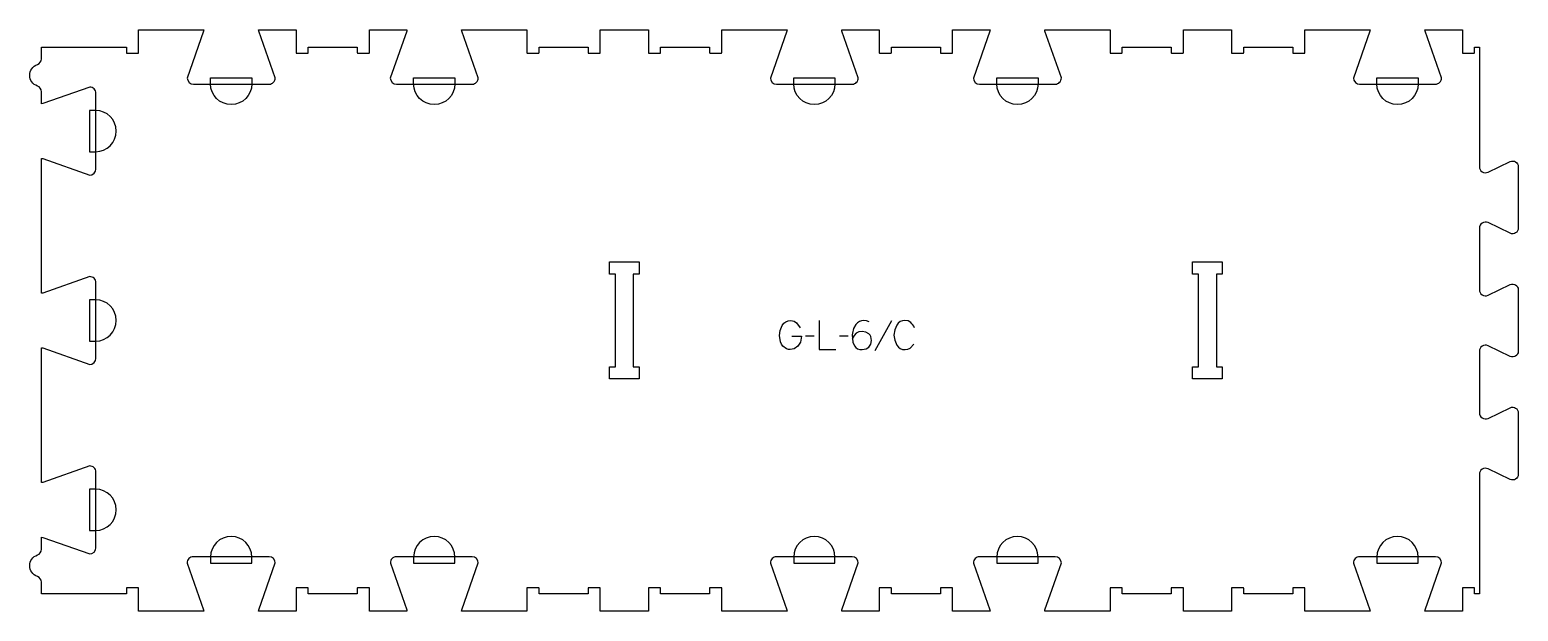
# Model space of a CAD drawing. Header units: millimetres. Extents: x -769 to 762, y -299 to 299.
import ezdxf

# ---------------------------------------------------------------- set-up
doc = ezdxf.new("R2010")
doc.units = ezdxf.units.MM
for name, color, linetype, true_color in [('1_ANYTOOL_1MMDEEP_LABELS_S', 2, 'Continuous', 0xffff00), ('3_ANYTOOL_CUTTHROUGH_INSID', 4, 'Continuous', 0x00ffff), ('4_ANYTOOL_CUTTHROUGH_OUTSI', 5, 'Continuous', 0x0000ff), ('5_ANYTOOL_HALF_MILL_9MM_IN', 3, 'Continuous', 0x00ff00)]:
    doc.layers.add(name, color=color, linetype=linetype, true_color=true_color)

msp = doc.modelspace()

# ---------------------------------------------------------------- linework, layer by layer
at = {"layer": '1_ANYTOOL_1MMDEEP_LABELS_S'}
for p, q in [((117.2, -0.5), (100, -31.2)), ((37.6, -16.1), (28.9, -16.2)), ((72.5, -16.1), (63.7, -16.2))]:
    msp.add_line(p, q, dxfattribs=at)
for points in [[(14.8, -16.2), (24.5, -16.2), (23.5, -22.2), (22.4, -24.5), (20.8, -26.5), (17.1, -29.1), (13.1, -30), (11.1, -29.8), (9.2, -29.2), (5.5, -26.5), (4, -24.5), (3, -22), (2.1, -15.5), (2.8, -10.2), (4.8, -5.1), (6.3, -2.8), (8.4, -1.3), (10.9, -0.3), (13.8, 0), (17.1, -0.6), (19.6, -2.3), (23.3, -7.4)], [(42.8, 0), (42.8, -30), (59.9, -30)], [(94.4, -1.5), (91.6, -0.4), (88.8, 0), (86.4, -0.3), (84.2, -1), (82.3, -2.3), (80.7, -4.2), (78.3, -8.4), (77.2, -12.9), (76.9, -14.7), (77.4, -22.2), (79.2, -26.2), (80.6, -27.9), (82.4, -29.1), (84.5, -29.8), (87.1, -30), (91, -29.3), (94, -27.4), (96, -24.4), (96.7, -20.5), (96, -16.6), (95.2, -15), (94, -13.7), (90.9, -11.9), (87.1, -11.3), (83.6, -11.8), (80.8, -13.2), (78.7, -15.6), (76.9, -18.8)]]:
    msp.add_lwpolyline(points, dxfattribs=at)
msp.add_lwpolyline([(140.8, -7.5, 0.131103), (137.1, -2.1), (134.3, -0.5), (131, 0), (128.4, -0.3), (126.1, -1.2), (124.2, -2.7), (122.6, -4.7), (120.5, -9.6), (119.8, -15), (120.5, -20.4), (122.7, -25.3), (124.3, -27.4), (126.3, -28.8), (128.6, -29.7), (131.3, -30), (134.2, -29.6), (136.6, -28.4), (140.2, -24.2)], format="xyb", dxfattribs=at)
at = {"layer": '3_ANYTOOL_CUTTHROUGH_INSID'}
for points in [[(-142.4, -60.2), (-172.9, -60.2), (-172.9, -47.7), (-166.9, -47.7), (-166.9, 47.8), (-172.9, 47.8), (-172.9, 60.3), (-142.4, 60.3), (-142.4, 47.8), (-148.4, 47.8), (-148.4, -47.7), (-142.4, -47.7)], [(457.6, -60.2), (427.1, -60.2), (427.1, -47.7), (433.1, -47.7), (433.1, 47.8), (427.1, 47.8), (427.1, 60.3), (457.6, 60.3), (457.6, 47.8), (451.6, 47.8), (451.6, -47.7), (457.6, -47.7)]]:
    msp.add_lwpolyline(points, close=True, dxfattribs=at)
at = {"layer": '4_ANYTOOL_CUTTHROUGH_OUTSI'}
msp.add_lwpolyline([(-325.1, -299.2), (-324.9, -297.9), (-308, -249.5), (-308.4, -247.2), (-309.8, -245.1), (-311.9, -243.7), (-314.2, -243.2), (-392.2, -243.2, 0.419618), (-398.4, -249.6), (-381.5, -297.9), (-381.3, -299.2), (-419.9, -299.2), (-419.9, -275.5, 0.414214), (-420.2, -275.2), (-432.2, -275.2, 0.414214), (-432.4, -275.5), (-432.4, -281.2), (-482.9, -281.2), (-482.9, -275.5, 0.414214), (-483.2, -275.2), (-495.2, -275.2, 0.414214), (-495.4, -275.5), (-495.4, -299.2), (-534, -299.2), (-533.8, -297.9), (-516.9, -249.5), (-517.3, -247.2), (-518.7, -245.1), (-520.8, -243.7), (-523.1, -243.2), (-601.1, -243.2, 0.419618), (-607.4, -249.6), (-590.5, -297.9), (-590.2, -299.2), (-657.4, -299.2), (-657.4, -275.5, 0.414214), (-657.7, -275.2), (-669.7, -275.2, 0.414214), (-669.9, -275.5), (-669.9, -281.2), (-757.4, -281.2), (-757.4, -269.3, 0.317837), (-761.6, -263.5, -0.707107), (-761.6, -241.3, 0.317837), (-757.4, -235.4), (-757.4, -223), (-756, -223.2), (-707.7, -240.1), (-705.4, -239.7), (-703.2, -238.3), (-701.9, -236.2), (-701.4, -233.9), (-701.4, -155.9, 0.419618), (-707.7, -149.7), (-756, -166.6), (-757.4, -166.8), (-757.4, -28.1), (-756, -28.3), (-707.7, -45.2), (-705.4, -44.8), (-703.2, -43.4), (-701.9, -41.3), (-701.4, -39), (-701.4, 39, 0.419618), (-707.7, 45.2), (-756, 28.3), (-757.4, 28.1), (-757.4, 166.8), (-756, 166.6), (-707.7, 149.7), (-705.4, 150.1), (-703.2, 151.5), (-701.9, 153.6), (-701.4, 155.9), (-701.4, 233.9, 0.419618), (-707.7, 240.1), (-756, 223.2), (-757.4, 223), (-757.4, 235.4, 0.317837), (-761.6, 241.3, -0.707107), (-761.6, 263.5, 0.317837), (-757.4, 269.3), (-757.4, 281.3), (-669.9, 281.3), (-669.9, 275.5, 0.414214), (-669.7, 275.3), (-657.7, 275.3, 0.414214), (-657.4, 275.5), (-657.4, 299.3), (-590.2, 299.3), (-590.5, 297.9), (-607.4, 249.5), (-606.9, 247.2), (-605.5, 245.1), (-603.4, 243.7), (-601.1, 243.3), (-523.1, 243.3, 0.419618), (-516.9, 249.6), (-533.8, 297.9), (-534, 299.3), (-495.4, 299.3), (-495.4, 275.5, 0.414214), (-495.2, 275.3), (-483.2, 275.3, 0.414214), (-482.9, 275.5), (-482.9, 281.3), (-432.4, 281.3), (-432.4, 275.5, 0.414214), (-432.2, 275.3), (-420.2, 275.3, 0.414214), (-419.9, 275.5), (-419.9, 299.3), (-381.3, 299.3), (-381.5, 297.9), (-398.5, 249.5), (-398, 247.2), (-396.6, 245.1), (-394.5, 243.7), (-392.2, 243.3), (-314.2, 243.3, 0.419618), (-308, 249.6), (-324.9, 297.9), (-325.1, 299.3), (-257.9, 299.3), (-257.9, 275.5, 0.414214), (-257.7, 275.3), (-245.7, 275.3, 0.414214), (-245.4, 275.5), (-245.4, 281.3), (-194.9, 281.3), (-194.9, 275.5, 0.414214), (-194.7, 275.3), (-182.7, 275.3, 0.414214), (-182.4, 275.5), (-182.4, 299.3), (-132.9, 299.3), (-132.9, 275.5, 0.414214), (-132.7, 275.3), (-120.7, 275.3, 0.414214), (-120.4, 275.5), (-120.4, 281.3), (-69.9, 281.3), (-69.9, 275.5, 0.414214), (-69.7, 275.3), (-57.7, 275.3, 0.414214), (-57.4, 275.5), (-57.4, 299.3), (9.8, 299.3), (9.5, 297.9), (-7.4, 249.5), (-6.9, 247.2), (-5.5, 245.1), (-3.4, 243.7), (-1.1, 243.3), (76.9, 243.3, 0.419618), (83.1, 249.6), (66.2, 297.9), (66, 299.3), (104.6, 299.3), (104.6, 275.5, 0.414214), (104.8, 275.3), (116.8, 275.3, 0.414214), (117.1, 275.5), (117.1, 281.3), (167.6, 281.3), (167.6, 275.5, 0.414214), (167.8, 275.3), (179.8, 275.3, 0.414214), (180.1, 275.5), (180.1, 299.3), (218.7, 299.3), (218.5, 297.9), (201.5, 249.5), (202, 247.2), (203.4, 245.1), (205.5, 243.7), (207.8, 243.3), (285.8, 243.3, 0.419618), (292, 249.6), (275.1, 297.9), (274.9, 299.3), (342.1, 299.3), (342.1, 275.5, 0.414214), (342.3, 275.3), (354.3, 275.3, 0.414214), (354.6, 275.5), (354.6, 281.3), (405.1, 281.3), (405.1, 275.5, 0.414214), (405.3, 275.3), (417.3, 275.3, 0.414214), (417.6, 275.5), (417.6, 299.3), (467.1, 299.3), (467.1, 275.5, 0.414214), (467.3, 275.3), (479.3, 275.3, 0.414214), (479.6, 275.5), (479.6, 281.3), (530.1, 281.3), (530.1, 275.5, 0.414214), (530.3, 275.3), (542.3, 275.3, 0.414214), (542.6, 275.5), (542.6, 299.3), (609.8, 299.3), (609.5, 297.9), (592.6, 249.5), (593.1, 247.2), (594.5, 245.1), (596.6, 243.7), (598.9, 243.3), (676.9, 243.3, 0.419618), (683.1, 249.6), (666.2, 297.9), (666, 299.3), (704.6, 299.3), (704.6, 275.5, 0.414214), (704.8, 275.3), (716.8, 275.3, 0.414214), (717.1, 275.5), (717.1, 281.3), (722.1, 281.3), (722.1, 158.4, 0.551268), (731, 152.7), (753.9, 163.6, -0.551268), (762.1, 158.4), (762.1, 95, -0.551268), (753.9, 89.8), (731, 100.7, 0.551268), (722.1, 95), (722.1, 31.7, 0.551268), (731, 26), (753.9, 36.9, -0.551268), (762.1, 31.7), (762.1, -31.7, -0.551268), (753.9, -36.9), (731, -26, 0.551268), (722.1, -31.7), (722.1, -95, 0.551268), (731, -100.7), (753.9, -89.8, -0.551268), (762.1, -95), (762.1, -158.4, -0.551268), (753.9, -163.6), (731, -152.7, 0.551268), (722.1, -158.4), (722.1, -281.2), (717.1, -281.2), (717.1, -275.5, 0.414214), (716.8, -275.2), (704.8, -275.2, 0.414214), (704.6, -275.5), (704.6, -299.2), (666, -299.2), (666.2, -297.9), (683.1, -249.5), (682.7, -247.2), (681.3, -245.1), (679.2, -243.7), (676.9, -243.2), (598.9, -243.2, 0.419618), (592.6, -249.6), (609.5, -297.9), (609.8, -299.2), (542.6, -299.2), (542.6, -275.5, 0.414214), (542.3, -275.2), (530.3, -275.2, 0.414214), (530.1, -275.5), (530.1, -281.2), (479.6, -281.2), (479.6, -275.5, 0.414214), (479.3, -275.2), (467.3, -275.2, 0.414214), (467.1, -275.5), (467.1, -299.2), (417.6, -299.2), (417.6, -275.5, 0.414214), (417.3, -275.2), (405.3, -275.2, 0.414214), (405.1, -275.5), (405.1, -281.2), (354.6, -281.2), (354.6, -275.5, 0.414214), (354.3, -275.2), (342.3, -275.2, 0.414214), (342.1, -275.5), (342.1, -299.2), (274.9, -299.2), (275.1, -297.9), (292, -249.5), (291.6, -247.2), (290.2, -245.1), (288.1, -243.7), (285.8, -243.2), (207.8, -243.2, 0.419618), (201.6, -249.6), (218.5, -297.9), (218.7, -299.2), (180.1, -299.2), (180.1, -275.5, 0.414214), (179.8, -275.2), (167.8, -275.2, 0.414214), (167.6, -275.5), (167.6, -281.2), (117.1, -281.2), (117.1, -275.5, 0.414214), (116.8, -275.2), (104.8, -275.2, 0.414214), (104.6, -275.5), (104.6, -299.2), (66, -299.2), (66.2, -297.9), (83.1, -249.5), (82.7, -247.2), (81.3, -245.1), (79.2, -243.7), (76.9, -243.2), (-1.1, -243.2, 0.419618), (-7.4, -249.6), (9.5, -297.9), (9.8, -299.2), (-57.4, -299.2), (-57.4, -275.5, 0.414214), (-57.7, -275.2), (-69.7, -275.2, 0.414214), (-69.9, -275.5), (-69.9, -281.2), (-120.4, -281.2), (-120.4, -275.5, 0.414214), (-120.7, -275.2), (-132.7, -275.2, 0.414214), (-132.9, -275.5), (-132.9, -299.2), (-182.4, -299.2), (-182.4, -275.5, 0.414214), (-182.7, -275.2), (-194.7, -275.2, 0.414214), (-194.9, -275.5), (-194.9, -281.2), (-245.4, -281.2), (-245.4, -275.5, 0.414214), (-245.7, -275.2), (-257.7, -275.2, 0.414214), (-257.9, -275.5), (-257.9, -299.2)], format="xyb", close=True, dxfattribs=at)
at = {"layer": '5_ANYTOOL_HALF_MILL_9MM_IN'}
for points in [[(-540.9, 243.5, -1), (-583.4, 243.5), (-583.4, 249.8), (-540.9, 249.8)], [(-332, 243.5, -1), (-374.5, 243.5), (-374.5, 249.8), (-332, 249.8)], [(59.1, 243.5, -1), (16.6, 243.5), (16.6, 249.8), (59.1, 249.8)], [(268, 243.5, -1), (225.5, 243.5), (225.5, 249.8), (268, 249.8)], [(659.1, 243.5, -1), (616.6, 243.5), (616.6, 249.8), (659.1, 249.8)], [(-701.7, 173.7, 1), (-701.7, 216.2), (-707.9, 216.2), (-707.9, 173.7)], [(-701.7, -21.2, 1), (-701.7, 21.3), (-707.9, 21.3), (-707.9, -21.2)], [(-701.7, -216.1, 1), (-701.7, -173.6), (-707.9, -173.6), (-707.9, -216.1)], [(-540.9, -243.5, 1), (-583.4, -243.5), (-583.4, -249.7), (-540.9, -249.7)], [(-332, -243.5, 1), (-374.5, -243.5), (-374.5, -249.7), (-332, -249.7)], [(59.1, -243.5, 1), (16.6, -243.5), (16.6, -249.7), (59.1, -249.7)], [(268, -243.5, 1), (225.5, -243.5), (225.5, -249.7), (268, -249.7)], [(659.1, -243.5, 1), (616.6, -243.5), (616.6, -249.7), (659.1, -249.7)]]:
    msp.add_lwpolyline(points, format="xyb", close=True, dxfattribs=at)

doc.saveas('drawing.dxf')
